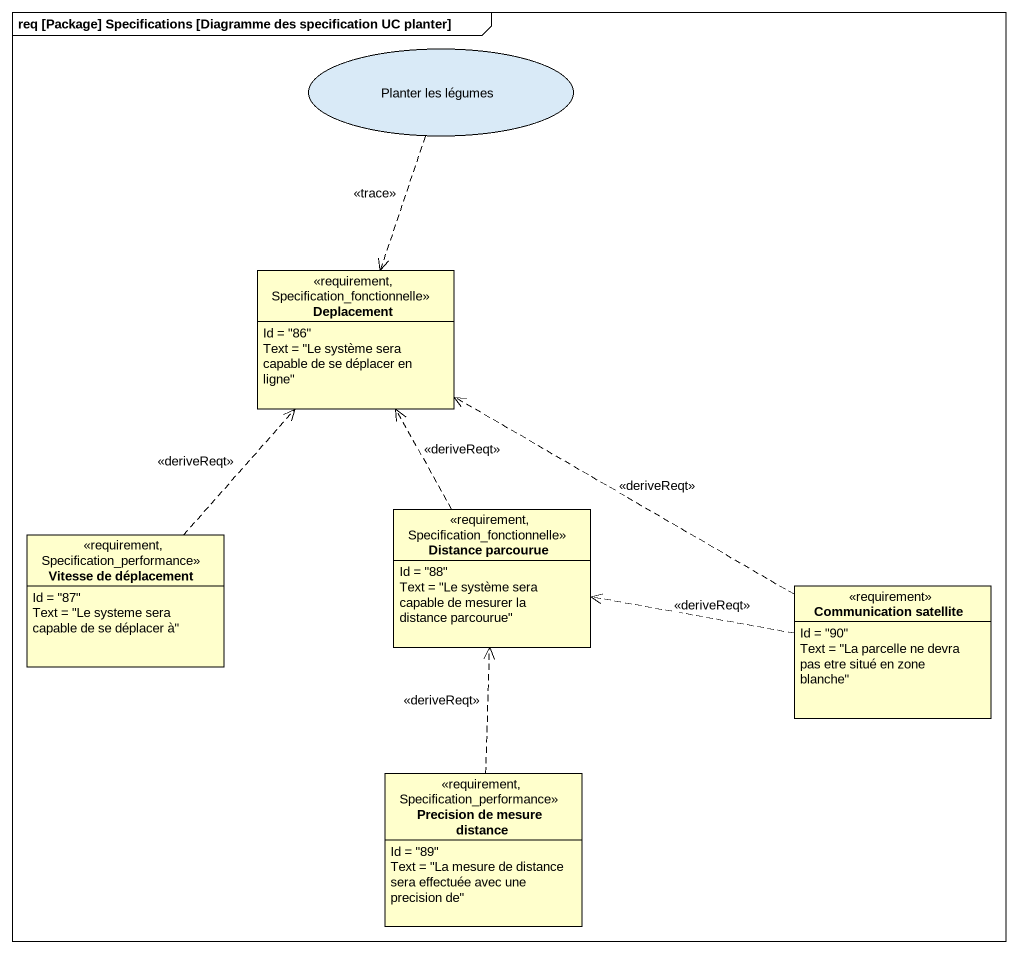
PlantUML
@startuml
mainframe req [Package] Specifications [Diagramme des specification UC planter]
allowmixing
hide circle
hide empty members
usecase "Planter les légumes" as Planter_les_légumes
class Deplacement <<requirement, Specification_fonctionnelle>> {
  Id = "86"
  Text = "Le système sera capable de se déplacer en ligne"
}
class "Distance parcourue" as Distance_parcourue <<requirement, Specification_fonctionnelle>> {
  Id = "88"
  Text = "Le système sera capable de mesurer la distance parcourue"
}
class "Vitesse de déplacement" as Vitesse_de_déplacement <<requirement, Specification_performance>> {
  Id = "87"
  Text = "Le systeme sera capable de se déplacer à"
}
class "Communication satellite" as Communication_satellite <<requirement>> {
  Id = "90"
  Text = "La parcelle ne devra pas etre situé en zone blanche"
}
class "Precision de mesure distance" as Precision_de_mesure_distance <<requirement, Specification_performance>> {
  Id = "89"
  Text = "La mesure de distance sera effectuée avec une precision de"
}
Planter_les_légumes ..> Deplacement : <<trace>>
Distance_parcourue .up.> Deplacement : <<deriveReqt>>
Vitesse_de_déplacement .up.> Deplacement : <<deriveReqt>>
Communication_satellite .left.> Deplacement : <<deriveReqt>>
Communication_satellite .left.> Distance_parcourue : <<deriveReqt>>
Precision_de_mesure_distance .up.> Distance_parcourue : <<deriveReqt>>
@enduml
